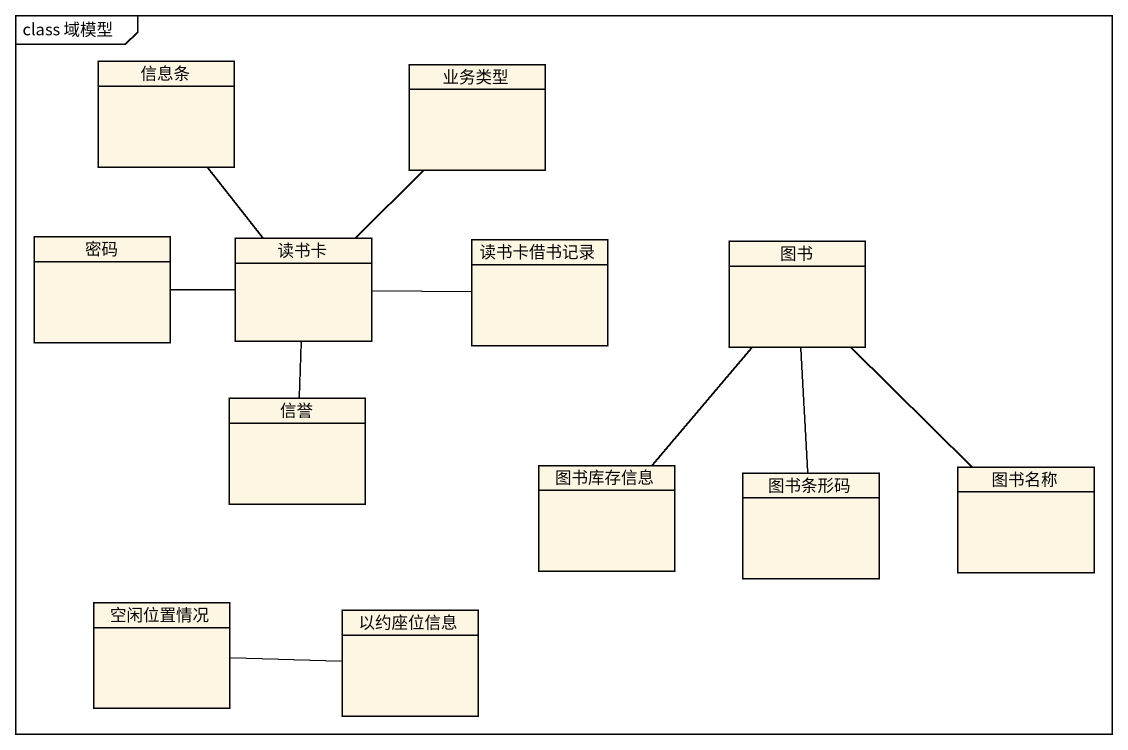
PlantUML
@startuml
mainframe class 域模型
hide circle
hide empty members
class 信息条
class 业务类型
class 密码
class 读书卡
class 读书卡借书记录
class 图书
class 信誉
class 图书库存信息
class 图书条形码
class 图书名称
class 空闲位置情况
class 以约座位信息
读书卡 -up- 信息条
读书卡 -up- 业务类型
读书卡 -left- 密码
读书卡 -right- 读书卡借书记录
读书卡 -- 信誉
图书 -- 图书库存信息
图书 -- 图书条形码
图书 -- 图书名称
空闲位置情况 -right- 以约座位信息
@enduml
